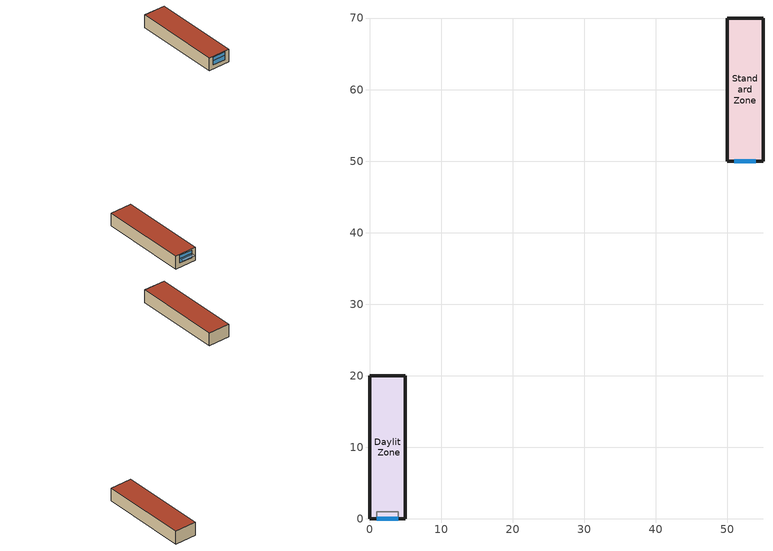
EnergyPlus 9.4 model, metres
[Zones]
Standard Zone
 floor adiabatic (FLOOR SLAB 8 IN): 50,50 50,70 55,70 55,50 z0
 wall outside (EXTWALL80): 50,50 55,50 55,70 50,70 50,50 z0:3
 window (Standard Window): 51,50 54,50 z1:2; 51,50 54,50 z2:2.8
 roof outside (ROOF): 50,70 50,50 55,50 55,70 z3
Daylit Zone
 floor adiabatic (FLOOR SLAB 8 IN): 0,0 0,20 5,20 5,0 z0
 wall outside (EXTWALL80): 0,0 5,0 5,20 0,20 0,0 z0:3
 wall adiabatic (Shelf): 1,0 4,0 4,1 1,1 z2
 window (Standard Window): 1,0 4,0 z1:2; 1,0 4,0 z2:2.8
 roof outside (ROOF): 0,20 0,0 5,0 5,20 z3
shading: 1,0 1,-1 4,-1 4,0 z2
[Building]
Daylighting Shelf Example: North Axis {deg}=0; Terrain=Suburbs; Loads Convergence Tolerance Value {W}=0.04; Temperature Convergence Tolerance Value {deltaC}=0.04; Solar Distribution=FullInteriorAndExterior; Maximum Number of Warmup Days=25; Minimum Number of Warmup Days=6
[Site:Location]
CHICAGO_IL_USA_WMO_725300: Latitude {deg}=42; Longitude {deg}=-87.88; Time Zone {hr}=-6; Elevation {m}=190
[SizingPeriod:DesignDay] Day of Month=21; Dry-Bulb Temperature Range Modifier Type=DefaultMultipliers; Humidity Condition Type=Wetbulb; Barometric Pressure {Pa}=99063; Rain Indicator=No; Snow Indicator=No; Daylight Saving Time Indicator=No; Solar Model Indicator=ASHRAEClearSky; ASHRAE Clear Sky Optical Depth for Beam Irradiance (taub)=0; ASHRAE Clear Sky Optical Depth for Diffuse Irradiance (taud)=0
Name | Month | Day Type | Maximum Dry-Bulb Temperature {C} | Daily Dry-Bulb Temperature Range {deltaC} | Wetbulb or DewPoint at Maximum Dry-Bulb {C} | Wind Speed {m/s} | Wind Direction {deg} | Sky Clearness
CHICAGO Ann Htg 99% Condns DB | 1 | WinterDesignDay | -17.3 | 0 | -17.3 | 4.9 | 270 | 0
CHICAGO Ann Clg 1% Condns DB=>MWB | 7 | SummerDesignDay | 31.5 | 10.7 | 23 | 5.3 | 230 | 1
[Material] Thermal Absorptance=0.9
Name | Roughness | Thickness {m} | Conductivity {W/m-K} | Density {kg/m3} | Specific Heat {J/kg-K} | Solar Absorptance | Visible Absorptance
A1 - 1 IN STUCCO | Smooth | 0.0253898 | 0.691831 | 1858.142 | 836.8 | 0.92 | 0.92
C4 - 4 IN COMMON BRICK | Rough | 0.101498 | 0.726422 | 1922.216 | 836.8 | 0.76 | 0.76
E1 - 3 / 4 IN PLASTER OR GYP BOARD | Smooth | 0.01905 | 0.726422 | 1601.846 | 836.8 | 0.3 | 0.3
C10 - 8 IN HW CONCRETE | MediumRough | 0.203302 | 1.729577 | 2242.585 | 836.8 | 0.65 | 0.65
E3 - 3 / 8 IN FELT AND MEMBRANE | Rough | 0.00954024 | 0.190253 | 1121.292 | 1673.6 | 0.75 | 0.75
ROOFING - ASPHALT SHINGLES | VeryRough | 0.0032 | 0.03 | 1121.29 | 830 | 0.7 | 0.7
BB46 - 5 / 8 IN PLYWOOD | Smooth | 0.01 | 0.11 | 544.62 | 1210 | 0.3 | 0.3
C12 - 2 IN HW CONCRETE - PAINTED WHITE | MediumRough | 0.0509016 | 1.729577 | 2242.585 | 836.8 | 0.3 | 0.3
[WindowMaterial:Glazing]
CLEAR GLASS: Optical Data Type=SpectralAverage; Thickness {m}=0.003; Solar Transmittance at Normal Incidence=0.837; Front Side Solar Reflectance at Normal Incidence=7.50E-02; Back Side Solar Reflectance at Normal Incidence=7.50E-02; Visible Transmittance at Normal Incidence=0.898; Front Side Visible Reflectance at Normal Incidence=8.10E-02; Back Side Visible Reflectance at Normal Incidence=8.10E-02; Infrared Transmittance at Normal Incidence=0; Front Side Infrared Hemispherical Emissivity=0.84; Back Side Infrared Hemispherical Emissivity=0.84; Conductivity {W/m-K}=0.9
[Construction]
EXTWALL80: A1 - 1 IN STUCCO, C4 - 4 IN COMMON BRICK, E1 - 3 / 4 IN PLASTER OR GYP BOARD
FLOOR SLAB 8 IN: C10 - 8 IN HW CONCRETE
ROOF: ROOFING - ASPHALT SHINGLES, E3 - 3 / 8 IN FELT AND MEMBRANE, BB46 - 5 / 8 IN PLYWOOD
STANDARD WINDOW: CLEAR GLASS
SHELF: C12 - 2 IN HW CONCRETE - PAINTED WHITE
[Zone] Type=1; Multiplier=1; Ceiling Height {m}=autocalculate; Volume {m3}=autocalculate
Standard Zone; Daylit Zone
[DaylightingDevice:Shelf]
Shelf: Window=Daylit Upper Window; Inside Shelf=Inside Shelf; Outside Shelf=Outside Shelf; Outside Shelf Construction=Shelf
[Lights] Schedule=AlwaysOnSchedule; Design Level Calculation Method=LightingLevel; Lighting Level {W}=800; Return Air Fraction=0; Fraction Radiant=0.4; Fraction Visible=0.2; Fraction Replaceable=1
Name | Zone or ZoneList
Daylit Zone Lights 1 | Daylit Zone
Standard Zone Lights 1 | Standard Zone
[Daylighting:Controls] Daylighting Method=SplitFlux; Lighting Control Type=Continuous; Minimum Input Power Fraction for Continuous or ContinuousOff Dimming Control=0.3; Minimum Light Output Fraction for Continuous or ContinuousOff Dimming Control=0.2; Number of Stepped Control Steps=1; Probability Lighting will be Reset When Needed in Manual Stepped Control=1; Glare Calculation Azimuth Angle of View Direction Clockwise from Zone y-Axis {deg}=0; Maximum Allowable Discomfort Glare Index=20; Fraction of Zone Controlled by Reference Point 1=1; Illuminance Setpoint at Reference Point 1 {lux}=550; Fraction of Zone Controlled by Reference Point 2=0; Illuminance Setpoint at Reference Point 2 {lux}=0
Name | Zone | Glare Calculation Daylighting Reference Point | Daylighting Reference Point 1 | Daylighting Reference Point 2
Daylit Zone_DaylCtrl | Daylit Zone | Daylit Zone_DaylRefPt1 | Daylit Zone_DaylRefPt1 | Daylit Zone_DaylRefPt2
Standard Zone_DaylCtrl | Standard Zone | Standard Zone_DaylRefPt1 | Standard Zone_DaylRefPt1 | Standard Zone_DaylRefPt2
[Schedule:Compact]
AlwaysOnSchedule: THROUGH: 12/31, FOR: AllDays, UNTIL: 24:00, 1
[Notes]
DaylightingDeviceShelf.idf
Basic file description:
This model consists of two separate buildings.  Both buildings are identical in geometry and construction.
Both buildings have a two-piece window composed of an upper and a lower window on the south wall.
On one of the buildings a daylighting shelf projects between the two windows with inside and outside
surfaces.  All interior surfaces except floor are painted white for optimal daylight distribution.
An illuminance map is output for both building zones.
Run:      2 design days.
Building: Standard constructions.  Floors are partitions.  No shading between buildings.
Internal: Added lights from DaylightingDeviceTubular
System:   None.
Plant:    None.
FCW, 6/17/04: changed height for daylighting illuminance maps from 0.0m to 0.8m to correspond
to reference point height
CHICAGO_IL_USA Annual Heating 99%, MaxDB=-17.3°C
CHICAGO_IL_USA Annual Cooling (DB=>MWB) 1%, MaxDB=31.5°C MWB=23°C
